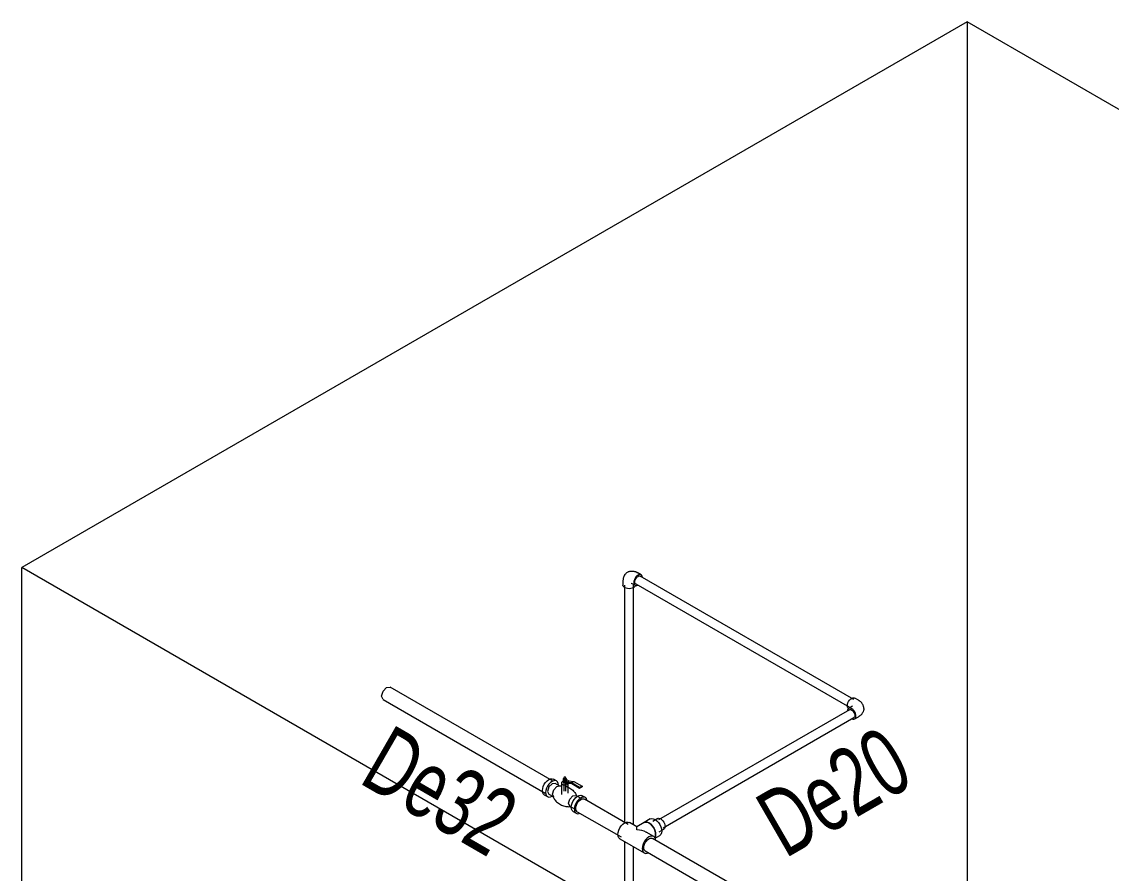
# Model space of a CAD drawing. Header units: millimetres. Extents: x 160489 to 365751, y -78341 to 15608.
# Drawn here: x 250788 to 253197, y -72696 to -70813 of the extents above; entities that cross this region are included whole.
import ezdxf

# ---------------------------------------------------------------- set-up
doc = ezdxf.new("R2010")
doc.units = ezdxf.units.MM
for name, color, linetype, lineweight in [('G-____-____-SYMB', 7, 'Continuous', 5), ('P-PIPE-____-IDEN', 7, 'Continuous', 5), ('P-PIPE-____-OTLN', 7, 'Continuous', 35)]:
    doc.layers.add(name, color=color, linetype=linetype, lineweight=lineweight)
doc.styles.add('TJ_FangSong', font='', dxfattribs={"width": 0.7, "height": 150})
doc.styles.get('TJ_FangSong').set_extended_font_data('TJ_FangSong')

# ---------------------------------------------------------------- blocks, each defined once
blk = doc.blocks.new('弯头_热熔承插-塑料-复合管 - 标准-V39-卫生间WC2 给水系统图')
at = {"layer": 'P-PIPE-____-OTLN', "color": 136, "lineweight": 5, "true_color": 0x008080}
for p, q in [((119594.3, -72048.8), (119594.3, -72058.7)), ((119621.3, -72048.7), (119621.3, -72048.8)), ((119634.4, -72035.6), (119625.8, -72030.6)), ((119612.3, -72054), (119620.9, -72058.9))]:
    blk.add_line(p, q, dxfattribs=at)
for points in [[(119604.4, -72029.8, 0), (119605.5, -72029.2, 0), (119606.7, -72028.7, 0), (119607.9, -72028.2, 0), (119609.1, -72027.9, 0), (119610.3, -72027.6, 0), (119611.6, -72027.4, 0), (119612.8, -72027.3, 0), (119614, -72027.3, 0), (119615.1, -72027.3, 0), (119616.3, -72027.4, 0), (119617.4, -72027.5, 0), (119618.5, -72027.7, 0), (119619.5, -72028, 0), (119620.6, -72028.3, 0), (119621.6, -72028.6, 0), (119622.5, -72029, 0), (119623.4, -72029.4, 0), (119624.4, -72029.8, 0), (119625.2, -72030.3, 0), (119625.8, -72030.6, 0)], [(119604.4, -72029.8, 0), (119603.3, -72030.5, 0), (119602.2, -72031.3, 0), (119601.2, -72032.1, 0), (119600.3, -72033, 0), (119599.5, -72033.9, 0), (119598.7, -72034.9, 0), (119598, -72035.9, 0), (119597.3, -72036.9, 0), (119596.8, -72037.9, 0), (119596.3, -72038.9, 0), (119595.9, -72040, 0), (119595.5, -72041, 0), (119595.2, -72042, 0), (119594.9, -72043.1, 0), (119594.7, -72044.1, 0), (119594.6, -72045.1, 0), (119594.5, -72046.1, 0), (119594.4, -72047.1, 0), (119594.3, -72048.1, 0), (119594.3, -72048.8, 0)], [(119627.6, -72036.2, 0), (119625.2, -72038, 0), (119622.9, -72040.5, 0), (119620.9, -72043.4, 0), (119619.4, -72046.5, 0), (119618.4, -72049.7, 0), (119618.1, -72052.8, 0), (119618.4, -72055.4, 0), (119619.4, -72057.5, 0), (119620.9, -72058.9, 0), (119622.9, -72059.6, 0), (119625.2, -72059.3, 0), (119627.1, -72058.6, 0)], [(119637.2, -72041.1, 0), (119636.8, -72039.1, 0), (119635.9, -72037, 0), (119634.4, -72035.6, 0), (119632.4, -72035, 0), (119630.1, -72035.2, 0), (119627.6, -72036.2, 0)], [(119617.4, -72064.2, 0), (119614.6, -72065.4, 0), (119611.3, -72066.2, 0), (119607.8, -72066.5, 0), (119604.3, -72066.2, 0), (119601.1, -72065.4, 0), (119598.3, -72064.2, 0), (119596.1, -72062.6, 0), (119594.8, -72060.7, 0), (119594.3, -72058.7, 0)], [(119612.2, -72054, 0), (119612.3, -72054, 0), (119612.3, -72054, 0)], [(119621.3, -72059.1, 0), (119620.9, -72060.7, 0), (119619.5, -72062.6, 0), (119617.4, -72064.2, 0)]]:
    blk.add_polyline3d(points, dxfattribs=at)
blk = doc.blocks.new('球阀 - 标准-2503316-卫生间WC2 给水系统图')
at = {"layer": 'P-PIPE-____-OTLN', "color": 136, "lineweight": 5, "true_color": 0x008080}
for p, q in [((119463.2, -72484.9), (119463.2, -72514)), ((119468.2, -72514.2), (119468.2, -72484.9)), ((119447.4, -72491.7), (119440.3, -72487.6)), ((119454.9, -72503.2), (119444.3, -72497.1)), ((119458.2, -72496.1), (119458.2, -72521.7)), ((119461.9, -72492.4), (119460.4, -72493.1)), ((119461.9, -72487.1), (119461.9, -72493.9)), ((119463, -72492.9), (119463, -72491.2)), ((119469.1, -72494.7), (119463, -72491.2)), ((119469.4, -72496.6), (119463, -72492.9)), ((119469.1, -72494.7), (119474.4, -72491.6)), ((119480.6, -72495.7), (119469.1, -72494.7)), ((119469.3, -72488.6), (119474.4, -72491.6)), ((119469.4, -72493.9), (119469.4, -72487.1)), ((119469.4, -72496.6), (119480.9, -72497.6)), ((119473.2, -72518.7), (119473.2, -72496.1)), ((119474.4, -72491.6), (119485.9, -72492.6)), ((119480.6, -72495.7), (119485.9, -72492.6)), ((119498.4, -72506), (119480.6, -72495.7)), ((119480.9, -72497.6), (119498.4, -72507.7)), ((119485.9, -72492.6), (119503.7, -72502.9)), ((119503.7, -72502.9), (119498.4, -72506)), ((119498.4, -72507.7), (119503.7, -72504.6)), ((119498.4, -72507.7), (119498.4, -72506)), ((119503.7, -72502.9), (119503.7, -72504.6)), ((119420.3, -72522.2), (119427.4, -72526.3)), ((119427.7, -72514.6), (119430.5, -72520.9)), ((119430.5, -72520.9), (119441.1, -72527)), ((119441.1, -72527), (119438.3, -72520.7)), ((119500.9, -72529.7), (119490.3, -72523.6)), ((119511.1, -72528.4), (119504, -72524.3)), ((119476.5, -72547.4), (119473.7, -72541.1)), ((119476.5, -72547.4), (119487.1, -72553.6)), ((119484, -72559), (119491.1, -72563))]:
    blk.add_line(p, q, dxfattribs=at)
for points in [[(119416.2, -72513.1, 0), (119416.7, -72508.6, 0), (119418.1, -72503.8, 0), (119420.3, -72499.1, 0), (119423.3, -72494.8, 0), (119426.7, -72491.2, 0), (119430.3, -72488.6, 0), (119434, -72487, 0), (119437.4, -72486.7, 0), (119440.3, -72487.6, 0)], [(119463, -72485.6, 0), (119462.5, -72486.1, 0), (119462.1, -72486.6, 0), (119461.9, -72487.1, 0), (119462.1, -72487.7, 0), (119462.5, -72488.2, 0), (119463, -72488.7, 0), (119463.8, -72489, 0), (119464.7, -72489.2, 0), (119465.7, -72489.3, 0), (119466.7, -72489.2, 0), (119467.6, -72489, 0), (119468.4, -72488.7, 0)], [(119463.9, -72483.9, 0), (119463.5, -72484.2, 0), (119463.3, -72484.5, 0), (119463.2, -72484.9, 0), (119463.3, -72485.3, 0), (119463.5, -72485.6, 0), (119463.9, -72485.9, 0), (119464.4, -72486.1, 0), (119465.1, -72486.3, 0), (119465.7, -72486.3, 0), (119466.3, -72486.3, 0), (119466.9, -72486.1, 0), (119467.5, -72485.9, 0)], [(119467.5, -72485.9, 0), (119467.9, -72485.6, 0), (119468.1, -72485.3, 0), (119468.2, -72484.9, 0), (119468.1, -72484.5, 0), (119467.9, -72484.2, 0), (119467.5, -72483.9, 0), (119466.9, -72483.6, 0), (119466.3, -72483.5, 0), (119465.7, -72483.5, 0), (119465.1, -72483.5, 0), (119464.4, -72483.6, 0), (119463.9, -72483.9, 0)], [(119468.4, -72488.7, 0), (119468.9, -72488.2, 0), (119469.3, -72487.7, 0), (119469.4, -72487.1, 0), (119469.3, -72486.6, 0), (119468.9, -72486.1, 0), (119468.4, -72485.6, 0)], [(119451.6, -72500.8, 0), (119451.1, -72496.9, 0), (119449.7, -72493.7, 0), (119447.4, -72491.7, 0), (119444.5, -72490.8, 0), (119441.1, -72491.1, 0), (119437.4, -72492.7, 0), (119433.8, -72495.3, 0), (119430.3, -72498.9, 0), (119427.4, -72503.2, 0), (119425.2, -72507.9, 0), (119423.8, -72512.6, 0), (119423.3, -72517.1, 0)], [(119444.3, -72497.1, 0), (119437.4, -72497.8, 0), (119430.5, -72505, 0), (119427.7, -72514.6, 0)], [(119438.3, -72520.7, 0), (119441.1, -72511.1, 0), (119448, -72503.9, 0), (119453.8, -72502.7, 0)], [(119451.1, -72502.7, 0), (119452.7, -72502.4, 0), (119454.5, -72502.2, 0), (119456.3, -72502.1, 0), (119458.4, -72502.1, 0)], [(119460.4, -72493.1, 0), (119459.2, -72494, 0), (119458.5, -72495, 0), (119458.2, -72496.1, 0), (119458.5, -72497.2, 0), (119459.2, -72498.3, 0), (119460.4, -72499.2, 0), (119461.9, -72499.9, 0), (119463.8, -72500.3, 0), (119465.7, -72500.5, 0), (119467.6, -72500.3, 0), (119469.4, -72499.9, 0), (119471, -72499.2, 0)], [(119467.6, -72495.8, 0), (119466.7, -72496, 0), (119465.7, -72496, 0), (119464.7, -72496, 0), (119463.8, -72495.8, 0), (119463, -72495.4, 0), (119462.5, -72495, 0), (119462.1, -72494.4, 0), (119461.9, -72493.9, 0), (119462.1, -72493.3, 0)], [(119469.2, -72504, 0), (119469.9, -72504.2, 0), (119472.3, -72505.1, 0), (119474.6, -72506.2, 0), (119476.9, -72507.5, 0), (119479.1, -72508.9, 0), (119481.2, -72510.5, 0), (119483.1, -72512.2, 0), (119484.9, -72513.9, 0), (119486.4, -72515.7, 0), (119487.8, -72517.5, 0), (119489.1, -72519.3, 0), (119490.1, -72521.1, 0), (119491, -72522.8, 0), (119491.8, -72524.5, 0), (119492.4, -72526.1, 0)], [(119471, -72499.2, 0), (119472.2, -72498.3, 0), (119472.9, -72497.2, 0)], [(119420.3, -72522.2, 0), (119418.1, -72520.1, 0), (119416.7, -72517, 0), (119416.2, -72513.1, 0)], [(119423.3, -72517.1, 0), (119423.8, -72521.1, 0), (119425.2, -72524.2, 0), (119427.4, -72526.3, 0), (119430.3, -72527.2, 0), (119433.8, -72526.9, 0), (119437.4, -72525.3, 0)], [(119438.8, -72523.9, 0), (119439.4, -72525.5, 0), (119440.1, -72527.1, 0), (119440.9, -72528.8, 0), (119441.9, -72530.6, 0), (119443.1, -72532.4, 0), (119444.4, -72534.2, 0), (119445.9, -72536, 0), (119447.6, -72537.8, 0), (119449.5, -72539.5, 0), (119451.5, -72541.1, 0), (119453.6, -72542.6, 0), (119455.9, -72543.9, 0), (119458.2, -72545.1, 0), (119460.6, -72546.1, 0), (119463, -72547, 0), (119465.4, -72547.6, 0), (119467.8, -72548.1, 0), (119470, -72548.4, 0), (119472.2, -72548.5, 0), (119474.3, -72548.6, 0), (119476.2, -72548.5, 0), (119478, -72548.3, 0), (119479.7, -72548.1, 0)], [(119473.7, -72541.1, 0), (119476.5, -72531.6, 0), (119483.4, -72524.3, 0), (119490.3, -72523.6, 0)], [(119479.8, -72549.8, 0), (119480.3, -72545.3, 0), (119481.7, -72540.5, 0), (119484, -72535.9, 0), (119486.9, -72531.6, 0), (119490.3, -72528, 0), (119494, -72525.3, 0), (119497.6, -72523.8, 0), (119501.1, -72523.4, 0), (119504, -72524.3, 0)], [(119515, -72535.2, 0), (119514.7, -72533.6, 0), (119513.3, -72530.5, 0), (119511.1, -72528.4, 0), (119508.1, -72527.5, 0), (119504.7, -72527.8, 0), (119501.1, -72529.4, 0), (119497.4, -72532.1, 0), (119494, -72535.7, 0), (119491.1, -72540, 0), (119488.8, -72544.6, 0), (119487.4, -72549.4, 0), (119486.9, -72553.9, 0)], [(119484, -72559, 0), (119481.7, -72556.9, 0), (119480.3, -72553.8, 0), (119479.8, -72549.8, 0)], [(119486.9, -72553.9, 0), (119487.4, -72557.8, 0), (119488.8, -72561, 0), (119491.1, -72563, 0), (119494, -72564, 0), (119497.4, -72563.6, 0), (119498.9, -72563.1, 0)]]:
    blk.add_polyline3d(points, dxfattribs=at)
blk = doc.blocks.new('三通_T 型三通-热熔承插-塑料-复合管 - 标准-V45-卫生间WC2 给水系统图')
at = {"layer": 'P-PIPE-____-OTLN', "color": 136, "lineweight": 5, "true_color": 0x008080}
for p, q in [((119624.8, -72592.9), (119608.4, -72583.5)), ((119641.2, -72583.5), (119624.8, -72592.9)), ((119662.2, -72614.5), (119645.8, -72605)), ((119587.4, -72619.8), (119641.2, -72650.9))]:
    blk.add_line(p, q, dxfattribs=at)
for points in [[(119583.1, -72610.2, 0), (119583.6, -72605.5, 0), (119585.1, -72600.5, 0), (119587.4, -72595.6, 0), (119590.5, -72591.1, 0), (119594.1, -72587.3, 0), (119597.9, -72584.5, 0), (119601.8, -72582.9, 0), (119605.4, -72582.5, 0), (119608.4, -72583.5, 0)], [(119641.2, -72583.5, 0), (119644.2, -72582.5, 0), (119647.8, -72582.9, 0), (119651.7, -72584.5, 0), (119655.5, -72587.3, 0), (119659.1, -72591.1, 0), (119662.2, -72595.6, 0), (119664.5, -72600.5, 0), (119666, -72605.5, 0), (119666.5, -72610.2, 0)], [(119624.8, -72600, 0), (119624.8, -72597, 0), (119624.8, -72594.8, 0), (119624.8, -72593.4, 0), (119624.8, -72592.9, 0)], [(119646.3, -72605.4, 0), (119641.4, -72603, 0), (119636.1, -72601.3, 0), (119630.5, -72600.3, 0), (119624.8, -72600, 0)], [(119587.4, -72619.8, 0), (119585.1, -72617.7, 0), (119583.6, -72614.4, 0), (119583.1, -72610.2, 0)], [(119666.5, -72622.6, 0), (119666, -72620, 0), (119664.5, -72616.7, 0), (119662.2, -72614.5, 0), (119659.1, -72613.5, 0), (119655.5, -72613.9, 0), (119651.7, -72615.5, 0), (119647.8, -72618.3, 0), (119644.2, -72622.1, 0), (119641.2, -72626.6, 0), (119638.8, -72631.5, 0), (119637.3, -72636.5, 0), (119636.8, -72641.3, 0)], [(119666.5, -72610.2, 0), (119666, -72614.4, 0), (119664.8, -72617.2, 0)], [(119636.8, -72641.3, 0), (119637.3, -72645.4, 0), (119638.8, -72648.7, 0), (119641.2, -72650.9, 0), (119644.2, -72651.8, 0), (119647.8, -72651.5, 0), (119650.3, -72650.5, 0)]]:
    blk.add_polyline3d(points, dxfattribs=at)
blk = doc.blocks.new('变径管_热熔承插-塑料-复合管 - 标准-V46-卫生间WC2 给水系统图')
at = {"layer": 'P-PIPE-____-OTLN', "color": 136, "lineweight": 5, "true_color": 0x008080}
for p, q in [((119654.6, -72575.7), (119641.2, -72583.5)), ((119671.1, -72574.9), (119660.5, -72581)), ((119674, -72604.4), (119684.6, -72598.2)), ((119665.2, -72618.1), (119675.6, -72612.1))]:
    blk.add_line(p, q, dxfattribs=at)
for points in [[(119666.5, -72610.2, 0), (119666, -72605.5, 0), (119664.5, -72600.5, 0), (119662.2, -72595.6, 0), (119659.1, -72591.1, 0), (119655.5, -72587.3, 0), (119651.7, -72584.5, 0), (119647.8, -72582.9, 0), (119644.2, -72582.5, 0), (119641.2, -72583.5, 0)], [(119654.6, -72575.7, 0), (119657.7, -72574.8, 0), (119661.3, -72575.1, 0), (119665.1, -72576.8, 0), (119668.9, -72579.6, 0), (119672.5, -72583.3, 0), (119675.6, -72587.8, 0), (119678, -72592.8, 0), (119679.4, -72597.7, 0), (119680, -72602.5, 0)], [(119671.1, -72574.9, 0), (119673.1, -72574.2, 0), (119675.4, -72574.5, 0), (119677.8, -72575.5, 0), (119680.3, -72577.3, 0), (119682.6, -72579.8, 0), (119684.6, -72582.7, 0), (119686.1, -72585.8, 0), (119687.1, -72589, 0), (119687.4, -72592.1, 0)], [(119680, -72602.5, 0), (119679.4, -72606.6, 0), (119678, -72609.9, 0), (119675.6, -72612.1, 0)], [(119687.4, -72592.1, 0), (119687.1, -72594.7, 0), (119686.1, -72596.8, 0), (119684.6, -72598.2, 0)], [(119664.8, -72617.2, 0), (119666, -72614.4, 0), (119666.5, -72610.2, 0)]]:
    blk.add_polyline3d(points, dxfattribs=at)
blk = doc.blocks.new('弯头_热熔承插-塑料-复合管 - 标准-V47-卫生间WC2 给水系统图')
at = {"layer": 'P-PIPE-____-OTLN', "color": 136, "lineweight": 5, "true_color": 0x008080}
for p, q in [((120115.3, -72313.2), (120106.7, -72308.3)), ((120101.8, -72326.2), (120093.2, -72331.1)), ((120101.8, -72336.6), (120101.8, -72336.6)), ((120106.7, -72354.5), (120115.3, -72349.6))]:
    blk.add_line(p, q, dxfattribs=at)
for points in [[(120090.4, -72325.5, 0), (120090.8, -72322.4, 0), (120091.7, -72319.2, 0), (120093.2, -72316.1, 0), (120095.2, -72313.2, 0), (120097.5, -72310.7, 0), (120100, -72308.9, 0), (120102.4, -72307.9, 0), (120104.7, -72307.7, 0), (120106.7, -72308.3, 0)], [(120126.7, -72331.4, 0), (120126.7, -72330.1, 0), (120126.5, -72328.8, 0), (120126.3, -72327.5, 0), (120126, -72326.3, 0), (120125.6, -72325.1, 0), (120125.2, -72324, 0), (120124.7, -72322.8, 0), (120124.1, -72321.8, 0), (120123.5, -72320.8, 0), (120122.8, -72319.9, 0), (120122.2, -72319, 0), (120121.4, -72318.1, 0), (120120.7, -72317.3, 0), (120119.9, -72316.6, 0), (120119.1, -72315.9, 0), (120118.3, -72315.3, 0), (120117.5, -72314.7, 0), (120116.7, -72314.1, 0), (120115.9, -72313.6, 0), (120115.3, -72313.2, 0)], [(120092.9, -72331.5, 0), (120091.7, -72330.2, 0), (120090.8, -72328.1, 0), (120090.4, -72325.5, 0)], [(120109.5, -72348.3, 0), (120109.2, -72345.3, 0), (120108.2, -72342.1, 0), (120106.7, -72338.9, 0), (120104.7, -72336, 0), (120102.4, -72333.6, 0), (120100, -72331.8, 0), (120097.5, -72330.8, 0), (120095.2, -72330.5, 0), (120093.2, -72331.1, 0), (120091.7, -72332.5, 0), (120090.8, -72334.7, 0), (120090.4, -72336.7, 0)], [(120101.9, -72326.2, 0), (120101.8, -72326.2, 0), (120101.8, -72326.2, 0)], [(120126.7, -72331.4, 0), (120126.7, -72332.7, 0), (120126.5, -72334, 0), (120126.3, -72335.3, 0), (120126, -72336.5, 0), (120125.6, -72337.7, 0), (120125.2, -72338.8, 0), (120124.7, -72339.9, 0), (120124.1, -72341, 0), (120123.5, -72342, 0), (120122.8, -72342.9, 0), (120122.2, -72343.8, 0), (120121.4, -72344.7, 0), (120120.7, -72345.4, 0), (120119.9, -72346.2, 0), (120119.1, -72346.9, 0), (120118.3, -72347.5, 0), (120117.5, -72348.1, 0), (120116.7, -72348.7, 0), (120115.9, -72349.2, 0), (120115.3, -72349.6, 0)], [(120100.5, -72354.1, 0), (120102.4, -72354.9, 0), (120104.7, -72355.1, 0), (120106.7, -72354.5, 0), (120108.2, -72353.1, 0), (120109.2, -72351, 0), (120109.5, -72348.3, 0)]]:
    blk.add_polyline3d(points, dxfattribs=at)

msp = doc.modelspace()

# ---------------------------------------------------------------- linework, layer by layer
at = {"layer": 'G-____-____-SYMB'}
for p, q in [((252878, -70812.5), (250787.7, -72019.4)), ((252878, -70812.5), (252878, -75314)), ((255825.1, -72514), (252878, -70812.5)), ((250787.7, -76520.9), (250787.7, -72019.4)), ((253734.7, -73720.9), (250787.7, -72019.4))]:
    msp.add_line(p, q, dxfattribs=at)
at = {"layer": 'P-PIPE-____-OTLN', "color": 136, "lineweight": 5, "true_color": 0x008080}
for p, q in [((252627.7, -72311.3), (252155.4, -72038.6)), ((252120.6, -72058.7), (252120.6, -72583.1)), ((252140.6, -72588.9), (252140.6, -72058.7)), ((252145.4, -72055.9), (252617.7, -72328.6)), ((251594.5, -72284.8), (251602.5, -72284)), ((251961.1, -72491), (251602.5, -72284)), ((251586.5, -72311.7), (251583.2, -72304.4)), ((251586.5, -72311.7), (251945.1, -72518.8)), ((252617.7, -72334.2), (252195.6, -72577.9)), ((252205.6, -72595.2), (252627.7, -72351.5)), ((252128.7, -72587.8), (252031.8, -72531.9)), ((252015.8, -72559.6), (252112.7, -72615.5)), ((252120.6, -72625.8), (252120.6, -73029.4)), ((252482.3, -72791.9), (252182.4, -72618.8)), ((252140.6, -73017.9), (252140.6, -72637.4)), ((252166.4, -72646.5), (252464.2, -72818.5))]:
    msp.add_line(p, q, dxfattribs=at)
for points in [[(252143.3, -72051.3, 0), (252143.6, -72049.1, 0), (252144.3, -72046.7, 0), (252145.4, -72044.4, 0), (252146.9, -72042.2, 0), (252148.6, -72040.4, 0), (252150.4, -72039.1, 0)], [(252145.4, -72055.9, 0), (252144.3, -72054.9, 0), (252143.6, -72053.3, 0), (252143.3, -72051.3, 0)], [(252150.4, -72039.1, 0), (252152.2, -72038.3, 0), (252153.9, -72038.1, 0), (252155.4, -72038.6, 0)], [(251583.2, -72304.4, 0), (251586.5, -72293.2, 0), (251594.5, -72284.8, 0)], [(252617.7, -72334.2, 0), (252619.2, -72333.7, 0), (252620.9, -72333.9, 0), (252622.7, -72334.7, 0)], [(252622.7, -72334.7, 0), (252624.6, -72336, 0), (252626.3, -72337.8, 0), (252627.7, -72339.9, 0), (252628.9, -72342.3, 0), (252629.6, -72344.7, 0), (252629.8, -72346.9, 0)], [(252629.8, -72346.9, 0), (252629.6, -72348.9, 0), (252628.9, -72350.4, 0), (252627.7, -72351.5, 0)], [(252012.5, -72552.3, 0), (252012.9, -72548.7, 0), (252014, -72544.9, 0), (252015.8, -72541.1, 0), (252018.2, -72537.7, 0), (252020.9, -72534.8, 0), (252023.8, -72532.7, 0)], [(252023.8, -72532.7, 0), (252026.8, -72531.4, 0), (252029.5, -72531.1, 0), (252031.8, -72531.9, 0)], [(252015.8, -72559.6, 0), (252014, -72557.9, 0), (252012.9, -72555.4, 0), (252012.5, -72552.3, 0)], [(252163.1, -72639.2, 0), (252163.5, -72635.6, 0), (252164.6, -72631.8, 0), (252166.4, -72628.1, 0), (252168.8, -72624.6, 0), (252171.5, -72621.8, 0), (252174.4, -72619.6, 0)], [(252174.4, -72619.6, 0), (252177.4, -72618.4, 0), (252180.1, -72618.1, 0), (252182.4, -72618.8, 0)], [(252166.4, -72646.5, 0), (252164.6, -72644.9, 0), (252163.5, -72642.4, 0), (252163.1, -72639.2, 0)]]:
    msp.add_polyline3d(points, dxfattribs=at)

# ---------------------------------------------------------------- block references
for name in ['弯头_热熔承插-塑料-复合管 - 标准-V39-卫生间WC2 给水系统图', '弯头_热熔承插-塑料-复合管 - 标准-V47-卫生间WC2 给水系统图', '球阀 - 标准-2503316-卫生间WC2 给水系统图', '三通_T 型三通-热熔承插-塑料-复合管 - 标准-V45-卫生间WC2 给水系统图', '变径管_热熔承插-塑料-复合管 - 标准-V46-卫生间WC2 给水系统图']:
    msp.add_blockref(name, (132522.8, 0), dxfattribs=at)

# ---------------------------------------------------------------- texts
at = {"layer": 'P-PIPE-____-IDEN', "char_height": 150, "attachment_point": 1, "style": 'TJ_FangSong'}
for s, insert, width, rotation in [('De32', (251605.2, -72364.4), 361.962, 330), ('De20', (252400.6, -72534.1), 359.156, 30)]:
    msp.add_mtext(s, dxfattribs=dict(at, insert=insert, width=width, rotation=rotation))

doc.saveas('drawing.dxf')
